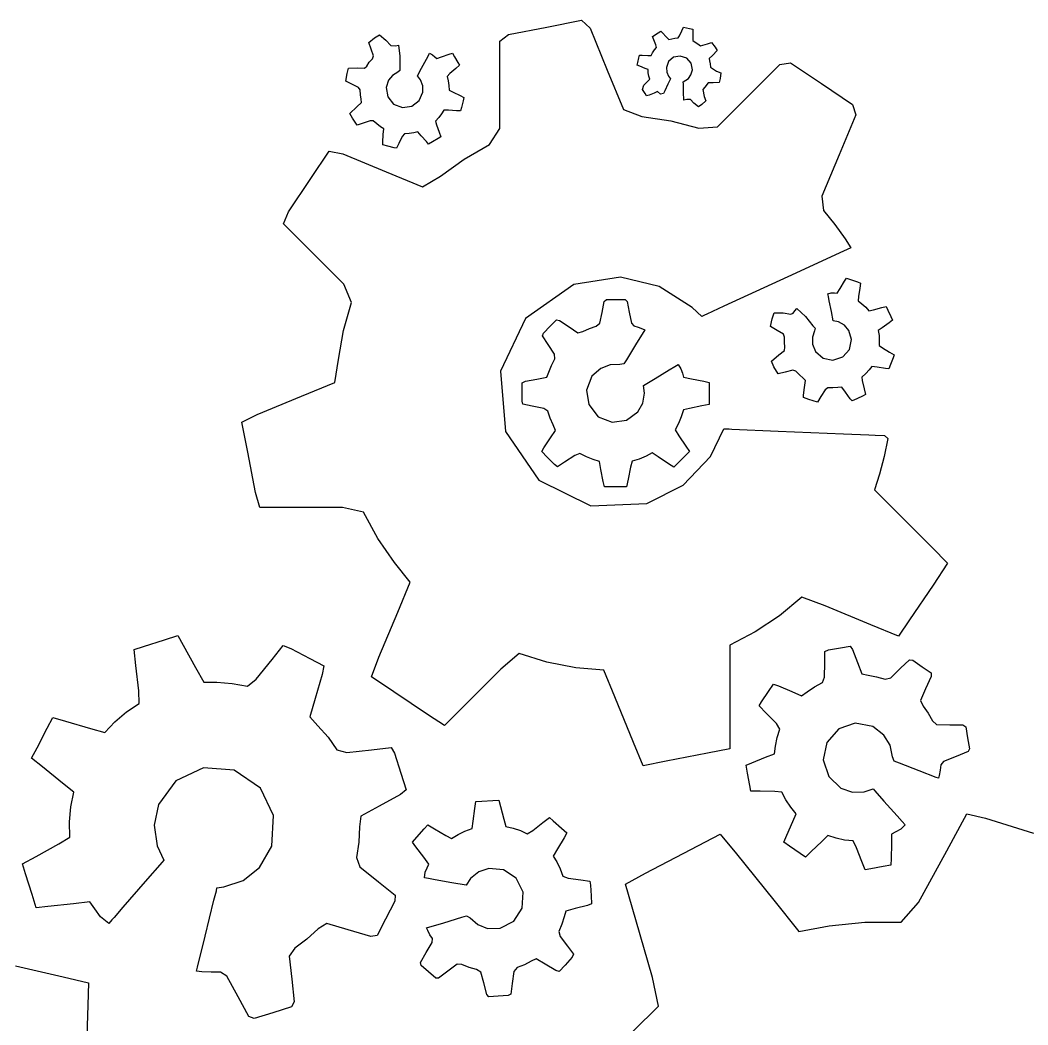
# Model space of a CAD drawing. Header units: metres. Extents: x 300 to 1036, y 0 to 304.
# Drawn here: x 395.45 to 406.32, y 218.82 to 229.66 of the extents above; entities that cross this region are included whole.
import ezdxf

# ---------------------------------------------------------------- set-up
doc = ezdxf.new("R2010")
doc.units = ezdxf.units.M

msp = doc.modelspace()

# ---------------------------------------------------------------- linework, layer by layer
at = {"layer": 'COMPONENT2'}
for p, q in [((400.719, 229.508), (401.131, 229.589)), ((401.131, 229.589), (401.507, 229.663)), ((401.507, 229.663), (401.598, 229.575)), ((402.589, 229.549), (402.605, 229.587)), ((402.605, 229.587), (402.673, 229.574)), ((399.211, 229.421), (399.271, 229.472)), ((399.271, 229.472), (399.327, 229.505)), ((399.327, 229.505), (399.395, 229.446)), ((400.624, 229.435), (400.719, 229.508)), ((401.598, 229.575), (401.784, 229.123)), ((402.272, 229.487), (402.334, 229.527)), ((402.286, 229.452), (402.272, 229.487)), ((402.334, 229.527), (402.362, 229.545)), ((402.362, 229.545), (402.38, 229.527)), ((402.38, 229.527), (402.421, 229.484)), ((402.421, 229.484), (402.449, 229.455)), ((402.479, 229.463), (402.514, 229.47)), ((402.514, 229.47), (402.55, 229.474)), ((402.55, 229.474), (402.565, 229.495)), ((402.565, 229.495), (402.589, 229.549)), ((402.673, 229.574), (402.709, 229.566)), ((402.709, 229.487), (402.708, 229.443)), ((402.709, 229.566), (402.709, 229.487)), ((399.235, 229.35), (399.211, 229.421)), ((399.395, 229.446), (399.447, 229.388)), ((399.447, 229.388), (399.5, 229.387)), ((399.5, 229.387), (399.531, 229.392)), ((399.531, 229.392), (399.546, 229.275)), ((400.623, 228.993), (400.624, 229.435)), ((402.308, 229.396), (402.286, 229.452)), ((402.293, 229.341), (402.316, 229.368)), ((402.316, 229.368), (402.308, 229.396)), ((402.449, 229.455), (402.479, 229.463)), ((402.708, 229.443), (402.732, 229.427)), ((402.732, 229.427), (402.762, 229.408)), ((402.762, 229.408), (402.79, 229.385)), ((402.79, 229.385), (402.867, 229.406)), ((402.867, 229.406), (402.91, 229.423)), ((402.91, 229.423), (402.948, 229.371)), ((402.948, 229.371), (402.97, 229.337)), ((399.261, 229.278), (399.235, 229.35)), ((399.249, 229.247), (399.261, 229.278)), ((399.546, 229.275), (399.544, 229.153)), ((399.832, 229.243), (399.853, 229.282)), ((399.853, 229.282), (399.866, 229.306)), ((399.866, 229.306), (399.899, 229.29)), ((399.899, 229.29), (399.923, 229.269)), ((399.923, 229.269), (399.943, 229.25)), ((399.943, 229.25), (399.995, 229.268)), ((399.995, 229.268), (400.076, 229.296)), ((400.076, 229.296), (400.112, 229.308)), ((400.112, 229.308), (400.135, 229.269)), ((400.135, 229.269), (400.172, 229.207)), ((402.114, 229.206), (402.125, 229.256)), ((402.125, 229.256), (402.131, 229.284)), ((402.131, 229.284), (402.162, 229.284)), ((402.162, 229.284), (402.222, 229.282)), ((402.222, 229.282), (402.257, 229.282)), ((402.257, 229.282), (402.273, 229.312)), ((402.273, 229.312), (402.293, 229.341)), ((402.5, 229.262), (402.446, 229.216)), ((402.571, 229.276), (402.5, 229.262)), ((402.641, 229.252), (402.571, 229.276)), ((402.688, 229.198), (402.641, 229.252)), ((402.919, 229.283), (402.884, 229.25)), ((402.97, 229.337), (402.919, 229.283)), ((398.977, 229.087), (398.992, 229.146)), ((398.992, 229.146), (399.09, 229.149)), ((399.09, 229.149), (399.163, 229.144)), ((399.163, 229.144), (399.188, 229.168)), ((399.188, 229.168), (399.216, 229.209)), ((399.216, 229.209), (399.249, 229.247)), ((399.544, 229.153), (399.544, 229.12)), ((399.735, 229.061), (399.779, 229.144)), ((399.779, 229.144), (399.832, 229.243)), ((400.15, 229.143), (400.086, 229.086)), ((400.189, 229.177), (400.15, 229.143)), ((400.172, 229.207), (400.189, 229.177)), ((402.108, 229.179), (402.114, 229.206)), ((402.137, 229.166), (402.108, 229.179)), ((402.193, 229.142), (402.137, 229.166)), ((402.446, 229.216), (402.422, 229.153)), ((402.422, 229.153), (402.425, 229.103)), ((402.702, 229.128), (402.688, 229.198)), ((402.884, 229.25), (402.888, 229.225)), ((402.888, 229.225), (402.895, 229.19)), ((402.895, 229.19), (402.899, 229.154)), ((402.899, 229.154), (402.964, 229.113)), ((403.313, 228.849), (403.647, 229.183)), ((403.647, 229.183), (403.763, 229.202)), ((403.763, 229.202), (404.095, 228.979)), ((398.964, 229.003), (398.977, 229.087)), ((399.465, 229.067), (399.422, 229.014)), ((399.523, 229.103), (399.465, 229.067)), ((399.544, 229.12), (399.523, 229.103)), ((399.768, 229.019), (399.735, 229.061)), ((400.086, 229.086), (400.056, 229.056)), ((400.056, 229.056), (400.068, 229.007)), ((401.784, 229.123), (401.958, 228.699)), ((402.224, 229.129), (402.193, 229.142)), ((402.226, 229.094), (402.224, 229.129)), ((402.232, 229.059), (402.226, 229.094)), ((402.242, 229.025), (402.232, 229.059)), ((402.425, 229.103), (402.444, 229.059)), ((402.444, 229.059), (402.468, 229.03)), ((402.604, 228.997), (402.659, 229.034)), ((402.659, 229.034), (402.687, 229.073)), ((402.687, 229.073), (402.702, 229.128)), ((402.964, 229.113), (403.01, 229.093)), ((403.01, 229.093), (403.003, 229.033)), ((399.028, 228.972), (398.964, 229.003)), ((399.099, 228.938), (399.028, 228.972)), ((399.117, 228.91), (399.099, 228.938)), ((399.422, 229.014), (399.398, 228.936)), ((399.398, 228.936), (399.414, 228.835)), ((399.792, 228.955), (399.768, 229.019)), ((399.793, 228.885), (399.792, 228.955)), ((400.068, 229.007), (400.074, 228.957)), ((400.074, 228.957), (400.076, 228.908)), ((400.623, 228.495), (400.623, 228.993)), ((402.165, 228.916), (402.178, 228.961)), ((402.178, 228.961), (402.221, 229.003)), ((402.221, 229.003), (402.242, 229.025)), ((402.439, 228.971), (402.404, 228.899)), ((402.468, 229.03), (402.439, 228.971)), ((402.605, 228.971), (402.604, 228.997)), ((402.607, 228.885), (402.605, 228.971)), ((402.838, 228.94), (402.816, 228.913)), ((402.873, 228.988), (402.838, 228.94)), ((402.925, 228.987), (402.873, 228.988)), ((402.993, 228.991), (402.925, 228.987)), ((403.003, 229.033), (402.993, 228.991)), ((404.095, 228.979), (404.432, 228.753)), ((399.12, 228.859), (399.117, 228.91)), ((399.129, 228.809), (399.12, 228.859)), ((399.414, 228.835), (399.478, 228.757)), ((399.755, 228.796), (399.793, 228.885)), ((400.076, 228.908), (400.119, 228.887)), ((400.119, 228.887), (400.196, 228.85)), ((400.196, 228.85), (400.237, 228.83)), ((400.237, 228.83), (400.227, 228.792)), ((402.192, 228.873), (402.165, 228.916)), ((402.209, 228.846), (402.192, 228.873)), ((402.235, 228.855), (402.209, 228.846)), ((402.291, 228.877), (402.235, 228.855)), ((402.327, 228.892), (402.291, 228.877)), ((402.359, 228.865), (402.327, 228.892)), ((402.391, 228.872), (402.359, 228.865)), ((402.404, 228.899), (402.391, 228.872)), ((402.609, 228.801), (402.607, 228.885)), ((402.816, 228.913), (402.828, 228.841)), ((402.828, 228.841), (402.848, 228.791)), ((402.974, 228.511), (403.313, 228.849)), ((399.006, 228.655), (399.081, 228.728)), ((399.081, 228.728), (399.133, 228.773)), ((399.133, 228.773), (399.129, 228.809)), ((399.478, 228.757), (399.575, 228.719)), ((399.575, 228.719), (399.676, 228.734)), ((399.676, 228.734), (399.755, 228.796)), ((400.209, 228.722), (400.199, 228.683)), ((400.227, 228.792), (400.209, 228.722)), ((402.643, 228.807), (402.609, 228.801)), ((402.681, 228.808), (402.643, 228.807)), ((402.718, 228.769), (402.681, 228.808)), ((402.768, 228.729), (402.718, 228.769)), ((402.806, 228.754), (402.768, 228.729)), ((402.848, 228.791), (402.806, 228.754)), ((404.432, 228.753), (404.467, 228.641)), ((399.035, 228.606), (399.006, 228.655)), ((399.086, 228.53), (399.035, 228.606)), ((399.965, 228.611), (399.931, 228.574)), ((399.996, 228.651), (399.965, 228.611)), ((400.021, 228.693), (399.996, 228.651)), ((400.07, 228.69), (400.021, 228.693)), ((400.155, 228.685), (400.07, 228.69)), ((400.199, 228.683), (400.155, 228.685)), ((401.958, 228.699), (402.158, 228.624)), ((402.158, 228.624), (402.469, 228.576)), ((404.467, 228.641), (404.286, 228.21)), ((399.148, 228.551), (399.086, 228.53)), ((399.225, 228.578), (399.148, 228.551)), ((399.259, 228.577), (399.225, 228.578)), ((399.297, 228.543), (399.259, 228.577)), ((399.338, 228.513), (399.297, 228.543)), ((399.371, 228.491), (399.338, 228.513)), ((399.367, 228.428), (399.371, 228.491)), ((399.931, 228.574), (399.941, 228.534)), ((399.941, 228.534), (399.969, 228.454)), ((400.514, 228.32), (400.623, 228.495)), ((402.469, 228.576), (402.771, 228.496)), ((402.771, 228.496), (402.974, 228.511)), ((399.362, 228.345), (399.367, 228.428)), ((399.571, 228.409), (399.535, 228.333)), ((399.594, 228.438), (399.571, 228.409)), ((399.646, 228.44), (399.594, 228.438)), ((399.696, 228.448), (399.646, 228.44)), ((399.738, 228.458), (399.696, 228.448)), ((399.776, 228.416), (399.738, 228.458)), ((399.832, 228.353), (399.776, 228.416)), ((399.959, 228.387), (399.896, 228.35)), ((399.987, 228.404), (399.959, 228.387)), ((399.969, 228.454), (399.987, 228.404)), ((399.363, 228.316), (399.362, 228.345)), ((399.414, 228.303), (399.363, 228.316)), ((399.483, 228.285), (399.414, 228.303)), ((399.509, 228.28), (399.483, 228.285)), ((399.535, 228.333), (399.509, 228.28)), ((399.856, 228.326), (399.832, 228.353)), ((399.896, 228.35), (399.856, 228.326)), ((400.238, 228.163), (400.514, 228.32)), ((398.584, 227.954), (398.782, 228.251)), ((398.782, 228.251), (398.93, 228.222)), ((398.93, 228.222), (399.397, 228.027)), ((404.286, 228.21), (404.099, 227.762)), ((399.983, 227.98), (400.238, 228.163)), ((398.342, 227.594), (398.584, 227.954)), ((399.397, 228.027), (399.79, 227.863)), ((399.79, 227.863), (399.983, 227.98)), ((404.099, 227.762), (404.119, 227.608)), ((398.291, 227.465), (398.342, 227.594)), ((404.119, 227.608), (404.241, 227.459)), ((398.58, 227.175), (398.291, 227.465)), ((404.241, 227.459), (404.353, 227.302)), ((404.353, 227.302), (404.412, 227.208)), ((404.412, 227.208), (404.333, 227.171)), ((398.941, 226.813), (398.58, 227.175)), ((404.333, 227.171), (403.734, 226.895)), ((401.927, 226.888), (401.423, 226.811)), ((402.344, 226.79), (401.927, 226.888)), ((403.734, 226.895), (403.042, 226.577)), ((404.343, 226.846), (404.365, 226.88)), ((404.365, 226.88), (404.41, 226.864)), ((404.41, 226.864), (404.483, 226.838)), ((399.025, 226.618), (398.941, 226.813)), ((401.423, 226.811), (400.903, 226.445)), ((402.699, 226.562), (402.344, 226.79)), ((404.265, 226.717), (404.296, 226.768)), ((404.296, 226.768), (404.343, 226.846)), ((404.483, 226.838), (404.517, 226.825)), ((404.509, 226.771), (404.495, 226.68)), ((404.517, 226.825), (404.509, 226.771)), ((401.752, 226.627), (401.774, 226.647)), ((401.774, 226.647), (401.874, 226.647)), ((401.874, 226.647), (401.976, 226.647)), ((401.976, 226.647), (401.999, 226.628)), ((404.164, 226.711), (404.202, 226.72)), ((404.17, 226.682), (404.164, 226.711)), ((404.179, 226.636), (404.17, 226.682)), ((404.202, 226.72), (404.236, 226.719)), ((404.236, 226.719), (404.265, 226.717)), ((404.495, 226.68), (404.49, 226.635)), ((398.938, 226.315), (399.025, 226.618)), ((401.729, 226.51), (401.752, 226.627)), ((401.999, 226.628), (402.022, 226.513)), ((402.804, 226.467), (402.699, 226.562)), ((403.042, 226.577), (402.857, 226.491)), ((403.808, 226.528), (403.83, 226.553)), ((403.83, 226.553), (403.923, 226.467)), ((404.203, 226.518), (404.179, 226.636)), ((404.49, 226.635), (404.533, 226.603)), ((404.533, 226.603), (404.573, 226.567)), ((404.573, 226.567), (404.608, 226.527)), ((404.608, 226.527), (404.657, 226.539)), ((404.657, 226.539), (404.746, 226.561)), ((404.746, 226.561), (404.793, 226.573)), ((404.793, 226.573), (404.811, 226.535)), ((404.811, 226.535), (404.844, 226.465)), ((400.903, 226.445), (400.633, 225.877)), ((401.169, 226.36), (401.237, 226.428)), ((401.237, 226.428), (401.268, 226.422)), ((401.705, 226.392), (401.729, 226.51)), ((402.022, 226.513), (402.045, 226.393)), ((402.833, 226.48), (402.804, 226.467)), ((402.857, 226.491), (402.833, 226.48)), ((403.547, 226.358), (403.562, 226.441)), ((403.562, 226.441), (403.586, 226.506)), ((403.586, 226.506), (403.682, 226.504)), ((403.682, 226.504), (403.764, 226.492)), ((403.764, 226.492), (403.789, 226.501)), ((403.789, 226.501), (403.808, 226.528)), ((403.923, 226.467), (404.004, 226.365)), ((404.223, 226.42), (404.203, 226.518)), ((404.862, 226.426), (404.825, 226.398)), ((404.844, 226.465), (404.862, 226.426)), ((398.884, 226.002), (398.938, 226.315)), ((401.094, 226.285), (401.169, 226.36)), ((401.268, 226.422), (401.371, 226.354)), ((401.371, 226.354), (401.466, 226.289)), ((401.519, 226.302), (401.591, 226.335)), ((401.591, 226.335), (401.665, 226.361)), ((401.665, 226.361), (401.705, 226.392)), ((402.045, 226.393), (402.071, 226.363)), ((402.071, 226.363), (402.117, 226.349)), ((402.188, 226.321), (402.09, 226.161)), ((402.117, 226.349), (402.163, 226.332)), ((402.163, 226.332), (402.188, 226.321)), ((403.616, 226.316), (403.547, 226.358)), ((403.686, 226.274), (403.616, 226.316)), ((404.004, 226.365), (404.026, 226.338)), ((404.026, 226.338), (404.021, 226.309)), ((404.279, 226.408), (404.223, 226.42)), ((404.343, 226.372), (404.279, 226.408)), ((404.392, 226.315), (404.343, 226.372)), ((404.421, 226.216), (404.392, 226.315)), ((404.751, 226.344), (404.709, 226.313)), ((404.825, 226.398), (404.751, 226.344)), ((401.084, 226.257), (401.094, 226.285)), ((401.146, 226.164), (401.084, 226.257)), ((401.466, 226.289), (401.519, 226.302)), ((403.697, 226.241), (403.686, 226.274)), ((403.696, 226.188), (403.697, 226.241)), ((404.021, 226.309), (403.998, 226.241)), ((403.998, 226.241), (403.999, 226.168)), ((404.398, 226.111), (404.421, 226.216)), ((404.709, 226.313), (404.717, 226.261)), ((404.717, 226.261), (404.72, 226.207)), ((404.72, 226.207), (404.717, 226.154)), ((401.215, 226.06), (401.146, 226.164)), ((402.09, 226.161), (401.99, 225.997)), ((403.634, 226.051), (403.697, 226.098)), ((403.701, 226.134), (403.696, 226.188)), ((403.697, 226.098), (403.701, 226.134)), ((403.999, 226.168), (404.032, 226.087)), ((404.326, 226.03), (404.398, 226.111)), ((404.717, 226.154), (404.753, 226.128)), ((404.753, 226.128), (404.83, 226.081)), ((398.845, 225.753), (398.884, 226.002)), ((401.181, 225.937), (401.217, 226.008)), ((401.217, 226.008), (401.215, 226.06)), ((401.99, 225.997), (401.963, 225.954)), ((403.556, 225.983), (403.634, 226.051)), ((404.032, 226.087), (404.114, 226.016)), ((404.114, 226.016), (404.219, 225.995)), ((404.219, 225.995), (404.326, 226.03)), ((404.83, 226.081), (404.879, 226.052)), ((404.868, 226.019), (404.841, 225.946)), ((404.879, 226.052), (404.868, 226.019)), ((401.154, 225.863), (401.181, 225.937)), ((401.713, 225.906), (401.618, 225.82)), ((401.814, 225.944), (401.713, 225.906)), ((401.92, 225.946), (401.814, 225.944)), ((401.963, 225.954), (401.92, 225.946)), ((402.301, 225.797), (402.453, 225.889)), ((402.453, 225.889), (402.512, 225.925)), ((402.512, 225.925), (402.549, 225.948)), ((402.549, 225.948), (402.579, 225.9)), ((402.579, 225.9), (402.595, 225.853)), ((403.583, 225.924), (403.556, 225.983)), ((403.63, 225.846), (403.583, 225.924)), ((403.786, 225.885), (403.703, 225.864)), ((403.819, 225.874), (403.786, 225.885)), ((404.61, 225.89), (404.574, 225.849)), ((404.638, 225.927), (404.61, 225.89)), ((404.697, 225.918), (404.638, 225.927)), ((404.786, 225.905), (404.697, 225.918)), ((404.824, 225.9), (404.786, 225.905)), ((404.841, 225.946), (404.824, 225.9)), ((400.633, 225.877), (400.684, 225.224)), ((400.9, 225.766), (401.024, 225.79)), ((401.024, 225.79), (401.13, 225.811)), ((401.13, 225.811), (401.154, 225.863)), ((401.618, 225.82), (401.561, 225.67)), ((402.175, 225.72), (402.301, 225.797)), ((402.595, 225.853), (402.608, 225.81)), ((402.608, 225.81), (402.693, 225.793)), ((402.693, 225.793), (402.825, 225.767)), ((403.703, 225.864), (403.63, 225.846)), ((403.857, 225.835), (403.819, 225.874)), ((403.898, 225.8), (403.857, 225.835)), ((403.925, 225.773), (403.898, 225.8)), ((403.914, 225.701), (403.925, 225.773)), ((404.574, 225.849), (404.533, 225.812)), ((404.533, 225.812), (404.534, 225.773)), ((404.534, 225.773), (404.556, 225.686)), ((398.483, 225.604), (398.845, 225.753)), ((400.864, 225.662), (400.865, 225.751)), ((400.865, 225.751), (400.9, 225.766)), ((401.561, 225.67), (401.584, 225.514)), ((402.186, 225.637), (402.175, 225.72)), ((402.825, 225.767), (402.884, 225.754)), ((402.884, 225.683), (402.883, 225.569)), ((402.884, 225.754), (402.884, 225.683)), ((403.901, 225.615), (403.914, 225.701)), ((404.134, 225.675), (404.089, 225.601)), ((404.163, 225.697), (404.134, 225.675)), ((404.217, 225.696), (404.163, 225.697)), ((404.271, 225.699), (404.217, 225.696)), ((404.314, 225.703), (404.271, 225.699)), ((404.354, 225.649), (404.314, 225.703)), ((404.556, 225.686), (404.571, 225.625)), ((398.005, 225.408), (398.483, 225.604)), ((400.864, 225.552), (400.864, 225.662)), ((402.169, 225.531), (402.186, 225.637)), ((402.883, 225.569), (402.883, 225.516)), ((403.902, 225.59), (403.901, 225.615)), ((403.96, 225.569), (403.902, 225.59)), ((404.053, 225.541), (403.96, 225.569)), ((404.089, 225.601), (404.053, 225.541)), ((404.406, 225.578), (404.354, 225.649)), ((404.427, 225.554), (404.406, 225.578)), ((404.477, 225.578), (404.427, 225.554)), ((404.546, 225.61), (404.477, 225.578)), ((404.571, 225.625), (404.546, 225.61)), ((400.872, 225.518), (400.864, 225.552)), ((400.973, 225.498), (400.872, 225.518)), ((401.099, 225.473), (400.973, 225.498)), ((401.144, 225.444), (401.099, 225.473)), ((401.584, 225.514), (401.686, 225.384)), ((402.114, 225.435), (402.169, 225.531)), ((402.606, 225.457), (402.583, 225.382)), ((402.671, 225.474), (402.606, 225.457)), ((402.803, 225.5), (402.671, 225.474)), ((402.883, 225.516), (402.803, 225.5)), ((397.84, 225.324), (398.005, 225.408)), ((401.168, 225.368), (401.144, 225.444)), ((401.2, 225.295), (401.168, 225.368)), ((401.686, 225.384), (401.835, 225.325)), ((401.835, 225.325), (401.992, 225.345)), ((401.992, 225.345), (402.114, 225.435)), ((402.583, 225.382), (402.553, 225.309)), ((397.903, 225.003), (397.84, 225.324)), ((401.172, 225.156), (401.227, 225.237)), ((401.227, 225.237), (401.2, 225.295)), ((402.553, 225.309), (402.515, 225.241)), ((402.515, 225.241), (402.557, 225.178)), ((402.897, 224.955), (403.043, 225.254)), ((403.043, 225.254), (403.098, 225.252)), ((403.098, 225.252), (403.128, 225.25)), ((403.128, 225.25), (403.629, 225.229)), ((403.629, 225.229), (404.332, 225.199)), ((400.684, 225.224), (401.044, 224.699)), ((401.099, 225.048), (401.172, 225.156)), ((402.557, 225.178), (402.631, 225.067)), ((404.332, 225.199), (404.607, 225.187)), ((404.607, 225.187), (404.676, 225.184)), ((404.676, 225.184), (404.777, 225.18)), ((404.813, 225.148), (404.774, 224.954)), ((404.777, 225.18), (404.813, 225.148)), ((401.077, 225.007), (401.099, 225.048)), ((402.631, 225.067), (402.671, 225.007)), ((397.989, 224.566), (397.903, 225.003)), ((401.135, 224.949), (401.077, 225.007)), ((401.214, 224.869), (401.135, 224.949)), ((401.433, 224.967), (401.324, 224.894)), ((401.488, 224.988), (401.433, 224.967)), ((401.559, 224.95), (401.488, 224.988)), ((401.633, 224.921), (401.559, 224.95)), ((401.699, 224.901), (401.633, 224.921)), ((402.052, 224.904), (402.034, 224.841)), ((402.128, 224.926), (402.052, 224.904)), ((402.202, 224.957), (402.128, 224.926)), ((402.269, 224.994), (402.202, 224.957)), ((402.333, 224.951), (402.269, 224.994)), ((402.445, 224.876), (402.333, 224.951)), ((402.628, 224.964), (402.547, 224.883)), ((402.603, 224.644), (402.897, 224.955)), ((402.671, 225.007), (402.628, 224.964)), ((404.774, 224.954), (404.721, 224.763)), ((401.246, 224.842), (401.214, 224.869)), ((401.324, 224.894), (401.246, 224.842)), ((401.716, 224.814), (401.699, 224.901)), ((401.741, 224.684), (401.716, 224.814)), ((402.034, 224.841), (402.008, 224.71)), ((402.502, 224.838), (402.445, 224.876)), ((402.547, 224.883), (402.502, 224.838)), ((401.044, 224.699), (401.608, 224.421)), ((401.754, 224.628), (401.741, 224.684)), ((402.008, 224.71), (401.992, 224.628)), ((404.721, 224.763), (404.669, 224.596)), ((401.827, 224.628), (401.754, 224.628)), ((401.941, 224.628), (401.827, 224.628)), ((401.992, 224.628), (401.941, 224.628)), ((402.21, 224.447), (402.603, 224.644)), ((404.669, 224.596), (404.913, 224.352)), ((398.035, 224.405), (397.989, 224.566)), ((398.406, 224.405), (398.035, 224.405)), ((398.928, 224.404), (398.406, 224.405)), ((399.154, 224.353), (398.928, 224.404)), ((401.608, 224.421), (402.21, 224.447)), ((399.307, 224.071), (399.154, 224.353)), ((404.913, 224.352), (405.29, 223.974)), ((399.488, 223.81), (399.307, 224.071)), ((405.29, 223.974), (405.457, 223.802)), ((399.658, 223.599), (399.488, 223.81)), ((405.457, 223.802), (405.3, 223.567)), ((399.523, 223.274), (399.658, 223.599)), ((405.3, 223.567), (405.047, 223.191)), ((403.883, 223.436), (403.643, 223.237)), ((404.136, 223.345), (403.883, 223.436)), ((399.32, 222.788), (399.523, 223.274)), ((404.63, 223.139), (404.136, 223.345)), ((403.643, 223.237), (403.381, 223.063)), ((405.047, 223.191), (404.927, 223.016)), ((403.381, 223.063), (403.106, 222.919)), ((404.927, 223.016), (404.63, 223.139)), ((396.779, 222.906), (397.004, 222.977)), ((397.004, 222.977), (397.149, 223.023)), ((397.149, 223.023), (397.208, 222.92)), ((396.678, 222.872), (396.779, 222.906)), ((396.697, 222.701), (396.678, 222.872)), ((397.208, 222.92), (397.34, 222.679)), ((398.166, 222.766), (398.287, 222.917)), ((398.287, 222.917), (398.368, 222.883)), ((398.368, 222.883), (398.574, 222.776)), ((403.106, 222.919), (403.106, 222.621)), ((404.131, 222.728), (404.133, 222.85)), ((404.133, 222.85), (404.171, 222.867)), ((404.171, 222.867), (404.3, 222.89)), ((404.3, 222.89), (404.405, 222.909)), ((404.405, 222.909), (404.43, 222.871)), ((404.43, 222.871), (404.485, 222.731)), ((397.995, 222.553), (398.166, 222.766)), ((398.574, 222.776), (398.726, 222.697)), ((399.238, 222.578), (399.32, 222.788)), ((400.833, 222.828), (400.635, 222.661)), ((401.133, 222.736), (400.833, 222.828)), ((401.444, 222.676), (401.133, 222.736)), ((404.129, 222.574), (404.131, 222.728)), ((404.485, 222.731), (404.532, 222.611)), ((404.95, 222.669), (405.045, 222.762)), ((405.045, 222.762), (405.081, 222.756)), ((405.081, 222.756), (405.184, 222.685)), ((396.727, 222.426), (396.697, 222.701)), ((397.34, 222.679), (397.429, 222.518)), ((398.726, 222.697), (398.706, 222.603)), ((400.635, 222.661), (400.26, 222.287)), ((401.747, 222.649), (401.444, 222.676)), ((401.865, 222.363), (401.747, 222.649)), ((403.106, 222.621), (403.105, 222.087)), ((404.843, 222.565), (404.95, 222.669)), ((405.184, 222.685), (405.279, 222.619)), ((405.279, 222.619), (405.278, 222.582)), ((397.429, 222.518), (397.57, 222.519)), ((397.57, 222.519), (397.736, 222.507)), ((397.901, 222.478), (397.995, 222.553)), ((398.706, 222.603), (398.63, 222.343)), ((399.48, 222.415), (399.238, 222.578)), ((404.022, 222.471), (404.105, 222.515)), ((404.105, 222.515), (404.129, 222.574)), ((404.532, 222.611), (404.598, 222.595)), ((404.598, 222.595), (404.691, 222.578)), ((404.691, 222.578), (404.782, 222.552)), ((404.782, 222.552), (404.843, 222.565)), ((405.278, 222.582), (405.22, 222.447)), ((396.731, 222.29), (396.727, 222.426)), ((397.736, 222.507), (397.901, 222.478)), ((399.855, 222.163), (399.48, 222.415)), ((403.447, 222.309), (403.523, 222.419)), ((403.523, 222.419), (403.579, 222.499)), ((403.579, 222.499), (403.631, 222.481)), ((403.631, 222.481), (403.774, 222.42)), ((403.774, 222.42), (403.881, 222.373)), ((403.881, 222.373), (403.943, 222.417)), ((403.943, 222.417), (404.022, 222.471)), ((405.22, 222.447), (405.166, 222.321)), ((398.63, 222.343), (398.573, 222.147)), ((402.067, 221.87), (401.865, 222.363)), ((403.422, 222.265), (403.447, 222.309)), ((405.166, 222.321), (405.192, 222.262)), ((396.47, 222.091), (396.595, 222.198)), ((396.595, 222.198), (396.731, 222.29)), ((400.26, 222.287), (400.026, 222.053)), ((403.5, 222.185), (403.422, 222.265)), ((403.609, 222.073), (403.5, 222.185)), ((405.192, 222.262), (405.247, 222.185)), ((405.247, 222.185), (405.293, 222.104)), ((395.74, 222.022), (395.801, 222.139)), ((395.801, 222.139), (395.938, 222.099)), ((395.938, 222.099), (396.205, 222.021)), ((396.36, 221.976), (396.47, 222.091)), ((398.573, 222.147), (398.662, 222.05)), ((400.026, 222.053), (399.855, 222.163)), ((403.105, 222.087), (403.105, 221.802)), ((404.461, 222.076), (404.283, 222.015)), ((404.649, 222.041), (404.461, 222.076)), ((405.293, 222.104), (405.338, 222.063)), ((395.63, 221.811), (395.74, 222.022)), ((396.205, 222.021), (396.36, 221.976)), ((398.662, 222.05), (398.772, 221.926)), ((403.645, 222.013), (403.609, 222.073)), ((403.617, 221.922), (403.645, 222.013)), ((404.283, 222.015), (404.153, 221.867)), ((404.77, 221.948), (404.649, 222.041)), ((405.338, 222.063), (405.482, 222.061)), ((405.482, 222.061), (405.623, 222.059)), ((405.623, 222.059), (405.652, 222.039)), ((405.652, 222.039), (405.673, 221.92)), ((398.772, 221.926), (398.867, 221.791)), ((402.171, 221.618), (402.067, 221.87)), ((403.599, 221.828), (403.617, 221.922)), ((404.153, 221.867), (404.115, 221.68)), ((404.837, 221.839), (404.77, 221.948)), ((405.673, 221.92), (405.695, 221.801)), ((395.571, 221.698), (395.63, 221.811)), ((398.867, 221.791), (398.974, 221.762)), ((398.974, 221.762), (399.239, 221.791)), ((399.239, 221.791), (399.452, 221.815)), ((399.452, 221.815), (399.488, 221.752)), ((399.488, 221.752), (399.556, 221.536)), ((402.866, 221.755), (402.42, 221.667)), ((403.105, 221.802), (402.866, 221.755)), ((403.491, 221.709), (403.589, 221.747)), ((403.589, 221.747), (403.599, 221.828)), ((404.862, 221.714), (404.837, 221.839)), ((405.679, 221.77), (405.548, 221.718)), ((405.695, 221.801), (405.679, 221.77)), ((395.688, 221.605), (395.571, 221.698)), ((402.42, 221.667), (402.171, 221.618)), ((403.282, 221.624), (403.344, 221.65)), ((403.344, 221.65), (403.491, 221.709)), ((404.115, 221.68), (404.174, 221.501)), ((404.88, 221.666), (404.862, 221.714)), ((404.937, 221.644), (404.88, 221.666)), ((405.15, 221.562), (404.937, 221.644)), ((405.413, 221.665), (405.384, 221.628)), ((405.548, 221.718), (405.413, 221.665)), ((395.905, 221.431), (395.688, 221.605)), ((397.425, 221.594), (397.128, 221.454)), ((397.757, 221.57), (397.425, 221.594)), ((398.04, 221.377), (397.757, 221.57)), ((399.556, 221.536), (399.612, 221.358)), ((403.297, 221.538), (403.282, 221.624)), ((403.322, 221.405), (403.297, 221.538)), ((405.335, 221.491), (405.15, 221.562)), ((405.377, 221.571), (405.367, 221.514)), ((405.384, 221.628), (405.377, 221.571)), ((396.026, 221.334), (395.905, 221.431)), ((397.128, 221.454), (396.942, 221.2)), ((404.174, 221.501), (404.305, 221.377)), ((405.359, 221.482), (405.335, 221.491)), ((405.367, 221.514), (405.359, 221.482)), ((395.996, 221.175), (396.026, 221.334)), ((398.183, 221.082), (398.04, 221.377)), ((399.612, 221.358), (399.552, 221.307)), ((403.334, 221.345), (403.322, 221.405)), ((403.433, 221.343), (403.334, 221.345)), ((403.592, 221.341), (403.433, 221.343)), ((403.669, 221.334), (403.592, 221.341)), ((403.712, 221.25), (403.669, 221.334)), ((404.305, 221.377), (404.43, 221.334)), ((404.43, 221.334), (404.558, 221.336)), ((404.558, 221.336), (404.653, 221.367)), ((404.653, 221.367), (404.67, 221.348)), ((404.67, 221.348), (404.77, 221.236)), ((399.552, 221.307), (399.321, 221.18)), ((400.355, 221.157), (400.365, 221.231)), ((400.365, 221.231), (400.429, 221.235)), ((400.429, 221.235), (400.548, 221.242)), ((400.548, 221.242), (400.615, 221.246)), ((400.615, 221.246), (400.633, 221.177)), ((403.764, 221.171), (403.712, 221.25)), ((404.77, 221.236), (404.911, 221.078)), ((395.981, 221.011), (395.996, 221.175)), ((396.942, 221.2), (396.894, 220.976)), ((399.321, 221.18), (399.125, 221.073)), ((400.336, 221.018), (400.355, 221.157)), ((400.633, 221.177), (400.668, 221.041)), ((403.822, 221.1), (403.764, 221.171)), ((403.785, 221.015), (403.822, 221.1)), ((405.448, 220.701), (405.666, 221.099)), ((405.666, 221.099), (405.866, 221.053)), ((395.984, 220.848), (395.981, 221.011)), ((398.163, 220.75), (398.183, 221.082)), ((399.125, 221.073), (399.11, 220.957)), ((400.325, 220.94), (400.336, 221.018)), ((400.668, 221.041), (400.689, 220.963)), ((400.979, 220.92), (401.09, 221.005)), ((401.09, 221.005), (401.159, 221.058)), ((401.159, 221.058), (401.2, 221.023)), ((401.2, 221.023), (401.289, 220.944)), ((403.722, 220.868), (403.785, 221.015)), ((404.911, 221.078), (404.966, 221.017)), ((404.966, 221.017), (405, 220.979)), ((405.866, 221.053), (406.385, 220.89)), ((396.894, 220.976), (396.925, 220.755)), ((399.11, 220.957), (399.101, 220.793)), ((399.73, 220.848), (399.809, 220.937)), ((399.809, 220.937), (399.847, 220.979)), ((399.847, 220.979), (399.92, 220.936)), ((399.92, 220.936), (400.041, 220.865)), ((400.174, 220.876), (400.248, 220.912)), ((400.248, 220.912), (400.325, 220.94)), ((400.689, 220.963), (400.767, 220.945)), ((400.767, 220.945), (400.846, 220.918)), ((400.846, 220.918), (400.921, 220.884)), ((400.921, 220.884), (400.979, 220.92)), ((401.289, 220.944), (401.346, 220.893)), ((401.346, 220.893), (401.317, 220.841)), ((402.687, 220.715), (403.003, 220.88)), ((403.003, 220.88), (403.18, 220.668)), ((404.852, 220.879), (404.851, 220.776)), ((404.899, 220.903), (404.852, 220.879)), ((404.951, 220.932), (404.899, 220.903)), ((405, 220.979), (404.951, 220.932)), ((395.62, 220.64), (395.864, 220.774)), ((395.864, 220.774), (395.984, 220.848)), ((399.101, 220.793), (399.076, 220.629)), ((399.681, 220.792), (399.73, 220.848)), ((399.718, 220.742), (399.681, 220.792)), ((400.041, 220.865), (400.104, 220.832)), ((400.104, 220.832), (400.174, 220.876)), ((401.317, 220.841), (401.247, 220.721)), ((403.69, 220.793), (403.722, 220.868)), ((403.752, 220.75), (403.69, 220.793)), ((404.101, 220.802), (403.986, 220.691)), ((404.165, 220.864), (404.101, 220.802)), ((404.253, 220.835), (404.165, 220.864)), ((404.345, 220.816), (404.253, 220.835)), ((404.438, 220.806), (404.345, 220.816)), ((404.472, 220.732), (404.438, 220.806)), ((404.851, 220.776), (404.848, 220.616)), ((396.925, 220.755), (397, 220.598)), ((398.03, 220.52), (398.163, 220.75)), ((399.803, 220.63), (399.718, 220.742)), ((401.247, 220.721), (401.201, 220.641)), ((402.197, 220.46), (402.687, 220.715)), ((403.18, 220.668), (403.582, 220.166)), ((403.864, 220.672), (403.752, 220.75)), ((403.924, 220.631), (403.864, 220.672)), ((403.986, 220.691), (403.924, 220.631)), ((404.531, 220.583), (404.472, 220.732)), ((405.142, 220.142), (405.448, 220.701)), ((395.472, 220.559), (395.62, 220.64)), ((395.505, 220.453), (395.472, 220.559)), ((396.981, 220.576), (396.798, 220.367)), ((397, 220.598), (396.981, 220.576)), ((399.076, 220.629), (399.112, 220.527)), ((399.858, 220.557), (399.803, 220.63)), ((399.839, 220.516), (399.858, 220.557)), ((401.201, 220.641), (401.238, 220.58)), ((401.238, 220.58), (401.276, 220.506)), ((404.566, 220.493), (404.531, 220.583)), ((404.848, 220.616), (404.846, 220.544)), ((395.576, 220.227), (395.505, 220.453)), ((397.854, 220.381), (398.03, 220.52)), ((399.112, 220.527), (399.314, 220.365)), ((399.81, 220.409), (399.818, 220.468)), ((399.818, 220.468), (399.839, 220.516)), ((400.396, 220.472), (400.308, 220.401)), ((400.505, 220.51), (400.396, 220.472)), ((400.663, 220.495), (400.505, 220.51)), ((400.8, 220.403), (400.663, 220.495)), ((401.276, 220.506), (401.306, 220.427)), ((401.979, 220.341), (402.197, 220.46)), ((404.629, 220.504), (404.566, 220.493)), ((404.763, 220.529), (404.629, 220.504)), ((404.846, 220.544), (404.763, 220.529)), ((396.798, 220.367), (396.557, 220.09)), ((397.645, 220.311), (397.854, 220.381)), ((399.314, 220.365), (399.495, 220.22)), ((399.854, 220.401), (399.81, 220.409)), ((399.925, 220.388), (399.854, 220.401)), ((400.107, 220.355), (399.925, 220.388)), ((400.26, 220.328), (400.107, 220.355)), ((400.308, 220.401), (400.26, 220.328)), ((400.876, 220.253), (400.8, 220.403)), ((401.306, 220.427), (401.363, 220.405)), ((401.363, 220.405), (401.499, 220.387)), ((401.499, 220.387), (401.596, 220.374)), ((401.596, 220.374), (401.602, 220.33)), ((402.092, 219.954), (401.979, 220.341)), ((395.62, 220.086), (395.576, 220.227)), ((397.539, 220.166), (397.565, 220.269)), ((397.565, 220.269), (397.572, 220.299)), ((397.572, 220.299), (397.645, 220.311)), ((400.866, 220.081), (400.876, 220.253)), ((401.602, 220.33), (401.609, 220.213)), ((396.022, 220.129), (395.745, 220.098)), ((396.201, 220.149), (396.022, 220.129)), ((396.252, 220.073), (396.201, 220.149)), ((397.444, 219.78), (397.539, 220.166)), ((399.493, 220.158), (399.392, 219.963)), ((399.495, 220.22), (399.493, 220.158)), ((401.615, 220.127), (401.569, 220.111)), ((401.609, 220.213), (401.615, 220.127)), ((403.582, 220.166), (403.851, 219.831)), ((404.954, 219.929), (405.142, 220.142)), ((395.745, 220.098), (395.62, 220.086)), ((396.313, 219.989), (396.252, 220.073)), ((396.557, 220.09), (396.462, 219.981)), ((400.776, 219.942), (400.866, 220.081)), ((401.337, 220.05), (401.318, 219.987)), ((401.437, 220.076), (401.337, 220.05)), ((401.569, 220.111), (401.437, 220.076)), ((396.404, 219.914), (396.313, 219.989)), ((396.438, 219.954), (396.404, 219.914)), ((396.462, 219.981), (396.438, 219.954)), ((398.759, 219.916), (398.663, 219.859)), ((398.989, 219.849), (398.759, 219.916)), ((399.392, 219.963), (399.299, 219.786)), ((399.834, 219.867), (400.021, 219.924)), ((400.021, 219.924), (400.213, 219.983)), ((400.213, 219.983), (400.264, 219.999)), ((400.264, 219.999), (400.303, 219.975)), ((400.303, 219.975), (400.388, 219.903)), ((400.388, 219.903), (400.493, 219.863)), ((400.627, 219.865), (400.776, 219.942)), ((401.293, 219.907), (401.26, 219.831)), ((401.318, 219.987), (401.293, 219.907)), ((402.273, 219.333), (402.092, 219.954)), ((404.177, 219.889), (404.563, 219.93)), ((404.563, 219.93), (404.954, 219.929)), ((398.663, 219.859), (398.542, 219.748)), ((399.234, 219.777), (398.989, 219.849)), ((399.846, 219.84), (399.834, 219.867)), ((399.869, 219.795), (399.846, 219.84)), ((399.896, 219.752), (399.869, 219.795)), ((400.493, 219.863), (400.627, 219.865)), ((401.26, 219.831), (401.275, 219.777)), ((403.851, 219.831), (404.177, 219.889)), ((397.361, 219.445), (397.444, 219.78)), ((398.542, 219.748), (398.411, 219.651)), ((399.299, 219.786), (399.234, 219.777)), ((399.831, 219.601), (399.895, 219.711)), ((399.895, 219.711), (399.896, 219.752)), ((401.275, 219.777), (401.356, 219.67)), ((398.411, 219.651), (398.351, 219.563)), ((399.769, 219.495), (399.831, 219.601)), ((401.356, 219.67), (401.421, 219.584)), ((401.421, 219.584), (401.404, 219.553)), ((398.351, 219.563), (398.378, 219.315)), ((399.774, 219.464), (399.769, 219.495)), ((399.854, 219.394), (399.774, 219.464)), ((400.163, 219.476), (400.062, 219.4)), ((400.216, 219.473), (400.163, 219.476)), ((400.292, 219.441), (400.216, 219.473)), ((400.889, 219.471), (400.811, 219.439)), ((400.962, 219.51), (400.889, 219.471)), ((401.016, 219.533), (400.962, 219.51)), ((401.113, 219.477), (401.016, 219.533)), ((401.228, 219.409), (401.113, 219.477)), ((401.328, 219.467), (401.266, 219.397)), ((401.404, 219.553), (401.328, 219.467)), ((395.396, 219.46), (395.911, 219.34)), ((397.35, 219.401), (397.361, 219.445)), ((397.408, 219.395), (397.35, 219.401)), ((397.509, 219.39), (397.408, 219.395)), ((397.609, 219.391), (397.509, 219.39)), ((397.679, 219.348), (397.609, 219.391)), ((399.933, 219.324), (399.854, 219.394)), ((400.062, 219.4), (399.964, 219.325)), ((400.372, 219.418), (400.292, 219.441)), ((400.421, 219.392), (400.372, 219.418)), ((400.452, 219.275), (400.421, 219.392)), ((400.777, 219.398), (400.759, 219.268)), ((400.811, 219.439), (400.777, 219.398)), ((401.266, 219.397), (401.228, 219.409)), ((395.911, 219.34), (396.187, 219.276)), ((396.187, 219.276), (396.179, 219.035)), ((397.8, 219.126), (397.679, 219.348)), ((398.378, 219.315), (398.405, 219.07)), ((399.964, 219.325), (399.933, 219.324)), ((400.484, 219.15), (400.452, 219.275)), ((400.759, 219.268), (400.743, 219.152)), ((402.337, 219.023), (402.273, 219.333)), ((400.505, 219.124), (400.484, 219.15)), ((400.743, 219.152), (400.716, 219.137)), ((396.179, 219.035), (396.164, 218.584)), ((397.917, 218.912), (397.8, 219.126)), ((398.405, 219.07), (398.375, 219.016)), ((400.606, 219.13), (400.505, 219.124)), ((400.716, 219.137), (400.606, 219.13)), ((398.176, 218.953), (397.974, 218.889)), ((398.375, 219.016), (398.176, 218.953)), ((402.062, 218.755), (402.337, 219.023)), ((397.974, 218.889), (397.917, 218.912))]:
    msp.add_line(p, q, dxfattribs=at)

doc.saveas('drawing.dxf')
